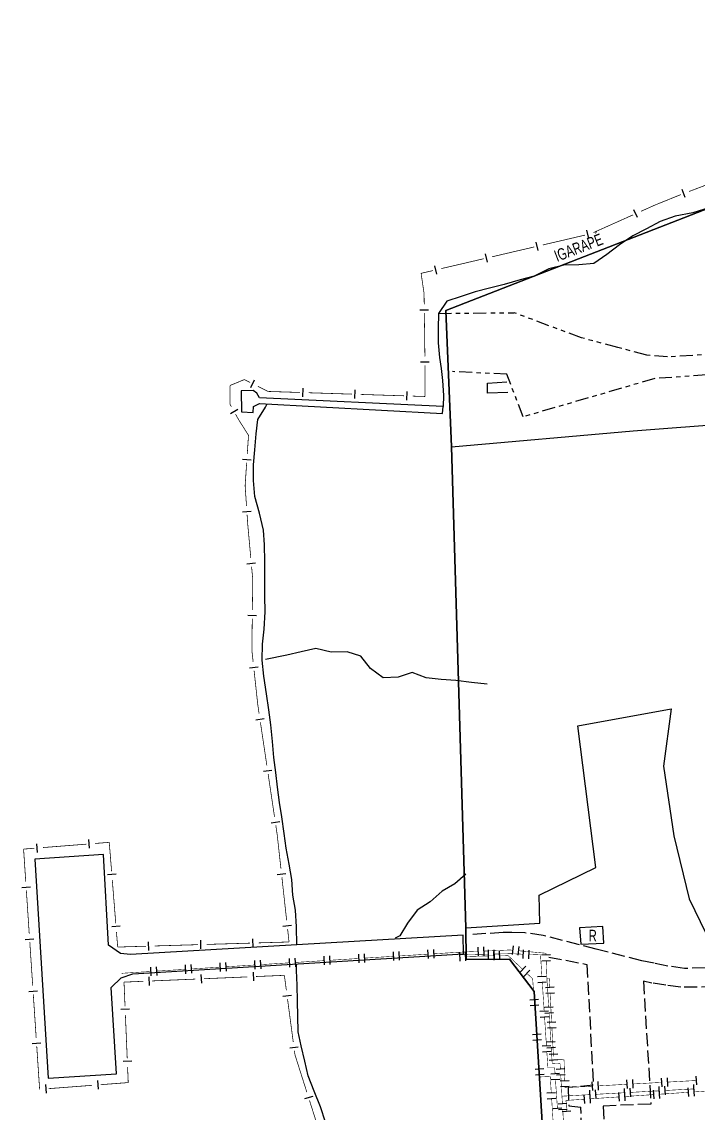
# Model space of a CAD drawing. Extents: x 200604 to 201918, y 4843538 to 4845237.
# Drawn here: x 200605.3 to 200839, y 4844834.3 to 4845211.2 of the extents above; entities that cross this region are included whole.
import ezdxf

# ---------------------------------------------------------------- set-up
doc = ezdxf.new("R2010")
doc.units = 0
doc.header["$LTSCALE"] = 1.5
doc.header["$MEASUREMENT"] = 0
for name, pattern in [('TRACO_11', [8, 3, -1, 3, -1]), ('TRACO_13', [8, 5, -1, 1, -1]), ('TRACO_25', [8, 3, -1, 1, -1, 1, -1])]:
    doc.linetypes.add(name, pattern=pattern)
for name, color, linetype in [('CD_MALHA_LOTES', 7, 'CONTINUOUS'), ('HD-ADUTORAS', 170, 'CONTINUOUS'), ('HD-CURSO-INTER', 170, 'CONTINUOUS'), ('HD-CURSO-PERENE', 170, 'CONTINUOUS'), ('HD-RESERV-ETA', 7, 'CONTINUOUS'), ('HD-TXT-ETA', 7, 'CONTINUOUS'), ('HD-TXT-PERENE', 170, 'CONTINUOUS'), ('LM-LIM-SETORES-BAIRROS', 250, 'CONTINUOUS'), ('RU-EMBARC-TRAPICHE', 7, 'CONTINUOUS'), ('RU-QUADRA', 210, 'CONTINUOUS'), ('SV-ESCADARIA-RAMPA', 7, 'CONTINUOUS'), ('SV-RUA-NAO-PAV', 7, 'CONTINUOUS'), ('SV-RUA-PAVIM', 7, 'CONTINUOUS')]:
    doc.layers.add(name, color=color, linetype=linetype)
doc.styles.add('ARIAL', font='ARIAL.SHX')

msp = doc.modelspace()

# ---------------------------------------------------------------- linework, layer by layer
at = {"layer": 'CD_MALHA_LOTES', "linetype": 'Continuous', "flags": 128}
for points in [[(200751.81, 4845111.42), (201008.02, 4845211.17)], [(200753.74, 4845064.33), (200751.81, 4845111.42)], [(200753.74, 4845064.33), (200816.57, 4845069.96), (200920.2, 4845077.86)], [(200758.69, 4844898.25), (200753.74, 4845064.33)], [(200797.41, 4844967.99), (200829.64, 4844973.89)], [(200829.64, 4844973.89), (200827.05, 4844954.1), (200830.65, 4844930.08), (200835.85, 4844908.33)], [(200803.6, 4844919.14), (200797.41, 4844967.99)], [(200784.1, 4844909.57), (200803.6, 4844919.14)], [(200784.25, 4844899.84), (200784.1, 4844909.57)], [(200835.85, 4844908.33), (200847.41, 4844884.55)], [(200758.69, 4844898.25), (200784.25, 4844899.84)], [(200758.88, 4844887.35), (200758.69, 4844898.25)], [(200773.76, 4844887.41), (200758.88, 4844887.35)], [(200782.34, 4844876.25), (200773.76, 4844887.41)], [(200800.14, 4844581.72), (200798.72, 4844602.1), (200796.1, 4844648.8), (200792.39, 4844709.92), (200785.75, 4844819.49), (200784.63, 4844838.76), (200782.34, 4844876.25)]]:
    msp.add_lwpolyline(points, dxfattribs=at)
at = {"layer": 'HD-ADUTORAS'}
for points in [[(200745.539962, 4844890.669744), (200745.727113, 4844887.675587)], [(200747.536067, 4844890.794511), (200747.723218, 4844887.800354)], [(200763.093408, 4844888.638311), (200762.960959, 4844891.635386)], [(200765.091458, 4844888.726611), (200764.959009, 4844891.723685)], [(200766.427469, 4844890.672812), (200766.488405, 4844887.673431)], [(200768.427056, 4844890.713436), (200768.487992, 4844887.714055)], [(200774.876716, 4844889.030708), (200775.147674, 4844892.018446)], [(200776.868541, 4844888.850069), (200777.1395, 4844891.837807)], [(200778.511117, 4844890.663619), (200778.395181, 4844887.66586)], [(200780.509623, 4844890.586328), (200780.393687, 4844887.588569)], [(200685.656828, 4844886.926726), (200685.843979, 4844883.932569)], [(200687.652932, 4844887.051493), (200687.840083, 4844884.057336)], [(200697.633455, 4844887.675329), (200697.820606, 4844884.681172)], [(200699.629559, 4844887.800096), (200699.81671, 4844884.80594)], [(200709.610082, 4844888.423933), (200709.797233, 4844885.429776)], [(200711.606186, 4844888.5487), (200711.793337, 4844885.554543)], [(200721.586709, 4844889.172536), (200721.773859, 4844886.17838)], [(200723.582813, 4844889.297304), (200723.769964, 4844886.303147)], [(200733.563336, 4844889.92114), (200733.750486, 4844886.926983)], [(200735.55944, 4844890.045907), (200735.746591, 4844887.051751)], [(200756.537725, 4844889.789404), (200756.622275, 4844886.790596)], [(200758.53693, 4844889.845771), (200758.621481, 4844886.846963)], [(200768.262428, 4844890.119977), (200768.346978, 4844887.121169)], [(200770.261633, 4844890.176344), (200770.346183, 4844887.177536)], [(200784.941724, 4844888.888222), (200787.939573, 4844889.001803)], [(200785.017444, 4844886.889656), (200788.015293, 4844887.003237)], [(200649.726947, 4844884.680915), (200649.914098, 4844881.686758)], [(200651.723051, 4844884.805682), (200651.910202, 4844881.811525)], [(200661.703574, 4844885.429518), (200661.890725, 4844882.435362)], [(200663.699678, 4844885.554286), (200663.886829, 4844882.560129)], [(200673.680201, 4844886.178122), (200673.867352, 4844883.183965)], [(200675.676305, 4844886.302889), (200675.863456, 4844883.308732)], [(200779.406081, 4844885.005833), (200777.345463, 4844882.8255)], [(200780.859636, 4844883.632087), (200778.799018, 4844881.451754)], [(200783.516701, 4844881.407353), (200786.510309, 4844881.603089)], [(200783.647192, 4844879.411614), (200786.640799, 4844879.60735)], [(200786.224162, 4844877.674794), (200789.21984, 4844877.835771)], [(200786.33148, 4844875.677675), (200789.327158, 4844875.838653)], [(200783.849194, 4844873.527645), (200780.857575, 4844873.30356)], [(200783.998584, 4844871.533232), (200781.006965, 4844871.309147)], [(200784.299644, 4844869.432922), (200787.293252, 4844869.628658)], [(200788.86708, 4844870.892231), (200785.872851, 4844870.706242)], [(200788.991073, 4844868.896078), (200785.996844, 4844868.710089)], [(200784.430135, 4844867.437183), (200787.423743, 4844867.632919)], [(200786.868073, 4844865.692082), (200789.863751, 4844865.85306)], [(200784.745533, 4844861.561168), (200781.753914, 4844861.337083)], [(200786.975391, 4844863.694963), (200789.971069, 4844863.855941)], [(200784.894923, 4844859.566755), (200781.903304, 4844859.34267)], [(200785.082588, 4844857.458491), (200788.076196, 4844857.654227)], [(200789.611039, 4844858.915315), (200786.61681, 4844858.729325)], [(200789.735032, 4844856.919162), (200786.740803, 4844856.733172)], [(200785.213079, 4844855.462752), (200788.206686, 4844855.658488)], [(200787.464843, 4844854.58663), (200790.46052, 4844854.747607)], [(200787.572161, 4844852.589511), (200790.567839, 4844852.750489)], [(200785.641872, 4844849.594691), (200782.650253, 4844849.370606)], [(200792.899016, 4844849.529465), (200789.904079, 4844849.355252)], [(200785.791262, 4844847.600278), (200782.799642, 4844847.376193)], [(200788.051493, 4844847.823981), (200791.044332, 4844848.03114)], [(200788.189598, 4844845.828755), (200791.182437, 4844846.035914)], [(200793.015158, 4844847.53284), (200790.02022, 4844847.358627)], [(200791.377976, 4844845.451667), (200794.376642, 4844845.541134)], [(200802.579958, 4844842.082448), (200802.41675, 4844845.078005)], [(200804.576996, 4844842.191254), (200804.413788, 4844845.186811)], [(200814.562187, 4844842.735283), (200814.398978, 4844845.73084)], [(200816.559225, 4844842.844088), (200816.396016, 4844845.839645)], [(200826.544416, 4844843.388117), (200826.381207, 4844846.383674)], [(200828.541454, 4844843.496923), (200828.378245, 4844846.49248)], [(200838.526645, 4844844.040952), (200838.363436, 4844847.036509)], [(200789.754627, 4844841.29846), (200786.760501, 4844841.110813)], [(200791.43762, 4844843.452557), (200794.436286, 4844843.542023)], [(200801.71934, 4844839.157936), (200801.553868, 4844842.153369)], [(200803.716295, 4844839.268251), (200803.550823, 4844842.263684)], [(200811.500025, 4844841.36361), (200811.699519, 4844838.370251)], [(200813.495598, 4844841.496606), (200813.695092, 4844838.503246)], [(200813.701072, 4844839.819824), (200813.5356, 4844842.815257)], [(200815.698027, 4844839.930139), (200815.532555, 4844842.925572)], [(200823.473464, 4844842.161585), (200823.672958, 4844839.168226)], [(200825.469037, 4844842.294581), (200825.668531, 4844839.301221)], [(200825.682804, 4844840.481712), (200825.517332, 4844843.477145)], [(200827.679759, 4844840.592027), (200827.514287, 4844843.58746)], [(200835.446903, 4844842.95956), (200835.646397, 4844839.966201)], [(200837.442476, 4844843.092556), (200837.64197, 4844840.099196)], [(200837.664536, 4844841.1436), (200837.499064, 4844844.139033)], [(200789.879724, 4844839.302376), (200786.885599, 4844839.114729)], [(200793.595866, 4844837.549715), (200790.600929, 4844837.375503)], [(200799.526587, 4844840.565635), (200799.72608, 4844837.572276)], [(200801.52216, 4844840.698631), (200801.721653, 4844837.705271)], [(200788.880125, 4844835.852625), (200791.872965, 4844836.059783)], [(200793.712008, 4844835.55309), (200790.717071, 4844835.378878)], [(200792.057981, 4844834.869211), (200795.05289, 4844835.043902)]]:
    msp.add_lwpolyline(points, dxfattribs=at)
at = {"layer": 'HD-ADUTORAS', "const_width": 0.18}
for points in [[(200773.96, 4844890.62), (200765.025234, 4844890.225148)], [(200774.016282, 4844890.614897), (200773.96, 4844890.62)], [(200775.012195, 4844890.524577), (200774.016282, 4844890.614897)], [(200786.42, 4844889.49), (200777.004021, 4844890.343938)], [(200699.723135, 4844886.303018), (200709.703657, 4844886.926854)], [(200711.699762, 4844887.051622), (200721.680284, 4844887.675458)], [(200723.676389, 4844887.800225), (200733.656911, 4844888.424062)], [(200735.653015, 4844888.548829), (200745.633538, 4844889.172665)], [(200747.629642, 4844889.297433), (200755.61406, 4844889.796502)], [(200755.61406, 4844889.796502), (200756.31, 4844889.84)], [(200757.033034, 4844889.871951), (200756.31, 4844889.84)], [(200756.31, 4844889.84), (200756.533556, 4844888.556623)], [(200756.46, 4844888.97), (200766.457937, 4844889.173121)], [(200763.027184, 4844890.136849), (200757.033034, 4844889.871951)], [(200758.308675, 4844888.338739), (200768.304703, 4844888.620573)], [(200768.457524, 4844889.213745), (200773.456493, 4844889.315306)], [(200770.303908, 4844888.67694), (200772.303114, 4844888.733306)], [(200772.303114, 4844888.733306), (200773.25, 4844888.76)], [(200773.25, 4844888.76), (200778.375772, 4844883.915666)], [(200773.456493, 4844889.315306), (200774.18, 4844889.33)], [(200774.18, 4844889.33), (200778.453149, 4844889.164739)], [(200780.451655, 4844889.087448), (200784.448667, 4844888.932867)], [(200784.448667, 4844888.932867), (200785.04, 4844888.91)], [(200784.556788, 4844888.490306), (200784.53, 4844888.9)], [(200785.013505, 4844881.505221), (200784.556788, 4844888.490306)], [(200786.440648, 4844888.945013), (200786.42, 4844889.49)], [(200786.75, 4844880.78), (200786.516369, 4844886.946447)], [(200639.84, 4844882.56), (200649.820522, 4844883.183836)], [(200651.816627, 4844883.308604), (200661.797149, 4844883.93244)], [(200663.793254, 4844884.057207), (200673.773776, 4844884.681044)], [(200675.769881, 4844884.805811), (200685.750403, 4844885.429647)], [(200687.746508, 4844885.554414), (200697.72703, 4844886.178251)], [(200779.829327, 4844882.541921), (200781.282883, 4844881.168175)], [(200781.282883, 4844881.168175), (200781.81, 4844880.67)], [(200781.81, 4844880.67), (200782.353385, 4844873.415603)], [(200785.796448, 4844869.53079), (200785.143995, 4844879.509482)], [(200787.56, 4844880.77), (200786.75, 4844880.78)], [(200786.75, 4844880.78), (200787.369966, 4844870.799236)], [(200787.561023, 4844880.75096), (200787.56, 4844880.77)], [(200787.722001, 4844877.755282), (200787.561023, 4844880.75096)], [(200788.365912, 4844865.772571), (200787.829319, 4844875.758164)], [(200782.502774, 4844871.42119), (200783.249723, 4844861.449125)], [(200787.493959, 4844868.803084), (200788.113924, 4844858.82232)], [(200786.579392, 4844857.556359), (200785.926939, 4844867.535051)], [(200789.009823, 4844853.789859), (200788.47323, 4844863.775452)], [(200783.399113, 4844859.454712), (200784.146062, 4844849.482648)], [(200788.237917, 4844856.826167), (200788.5479, 4844851.835785)], [(200787.08, 4844849.9), (200786.709883, 4844855.56062)], [(200792.66, 4844852.78), (200789.948113, 4844852.696904)], [(200792.668554, 4844852.493287), (200792.66, 4844852.78)], [(200792.877309, 4844845.496401), (200792.668554, 4844852.493287)], [(200787.407281, 4844849.902799), (200787.08, 4844849.9)], [(200789.41, 4844849.92), (200787.407281, 4844849.902799)], [(200788.5479, 4844851.835785), (200788.57, 4844851.48)], [(200788.57, 4844851.48), (200791.21096, 4844851.363485)], [(200789.47886, 4844848.925174), (200789.41, 4844849.92)], [(200789.547913, 4844847.927561), (200789.47886, 4844848.925174)], [(200791.21096, 4844851.363485), (200791.29, 4844851.36)], [(200791.29, 4844851.36), (200791.401547, 4844849.442359)], [(200784.295452, 4844847.488235), (200784.35, 4844846.76)], [(200784.35, 4844846.76), (200787.61681, 4844846.898036)], [(200787.61681, 4844846.898036), (200787.9, 4844846.91)], [(200787.9, 4844846.91), (200788.257564, 4844841.204637)], [(200790.376545, 4844835.956204), (200789.686018, 4844845.932335)], [(200791.517689, 4844847.445734), (200792.098398, 4844837.462609)], [(200838.44504, 4844845.53873), (200828.45985, 4844844.994701)], [(200792.95, 4844843.06), (200792.936953, 4844843.49729)], [(200793.511682, 4844843.090601), (200792.95, 4844843.06)], [(200802.498354, 4844843.580227), (200793.511682, 4844843.090601)], [(200813.618336, 4844841.317541), (200803.633559, 4844840.765967)], [(200814.480583, 4844844.233061), (200804.495392, 4844843.689032)], [(200825.600068, 4844841.979429), (200815.615291, 4844841.427855)], [(200826.462811, 4844844.885896), (200816.477621, 4844844.341867)], [(200825.568784, 4844840.797901), (200835.54665, 4844841.46288)], [(200837.5818, 4844842.641317), (200827.597023, 4844842.089743)], [(200837.542223, 4844841.595876), (200847.520089, 4844842.260855)], [(200788.382662, 4844839.208553), (200789.00815, 4844829.228134)], [(200792.650305, 4844840.159236), (200791.94, 4844840.12)], [(200801.636604, 4844840.655652), (200792.650305, 4844840.159236)], [(200793.34, 4844838.65), (200799.626333, 4844839.068955)], [(200793.380745, 4844837.951466), (200793.34, 4844838.65)], [(200793.555435, 4844834.956556), (200793.380745, 4844837.951466)], [(200801.621907, 4844839.201951), (200811.599772, 4844839.86693)], [(200813.595345, 4844839.999926), (200823.573211, 4844840.664905)], [(200792.214539, 4844835.465984), (200792.795248, 4844825.482859)]]:
    msp.add_lwpolyline(points, dxfattribs=at)
at = {"layer": 'HD-CURSO-INTER', "linetype": 'TRACO_13'}
for points in [[(200766.09, 4844982.41, 2.3), (200760.66, 4844982.96, 2.3), (200755.26, 4844983.72, 2.3), (200750.19, 4844984.08, 2.31), (200745.04, 4844984.64, 2.3), (200740.19, 4844986.49, 1.96), (200735.37, 4844984.78, 1.96), (200730.12, 4844984.63, 1.96), (200725.84, 4844987.85, 1.96), (200722.44, 4844992.04, 1.97), (200717.67, 4844993.58, 1.97), (200712.22, 4844993.42, 1.97), (200706.93, 4844994.7, 1.97), (200701.78, 4844993.55, 1.96), (200696.84, 4844992.39, 1.69), (200688.35, 4844990.74, 1.22)], [(200758.76, 4844916.79, 2.27), (200754.97, 4844913.44, 2.27), (200750.59, 4844910.97, 2.27), (200746.45, 4844907.2, 2.27), (200741.86, 4844904.33, 2.27), (200738.56, 4844899.88, 2.27), (200735.88, 4844895.51, 2.27), (200734.35, 4844894.68, 2.27)]]:
    msp.add_polyline3d(points, dxfattribs=at)
at = {"layer": 'HD-CURSO-PERENE', "linetype": 'Continuous'}
for points in [[(200842.74, 4845146.91, 2.36), (200837.18, 4845145.24, 2.36), (200831.07, 4845144.07, 2.36), (200825.88, 4845142.21, 2.36), (200821.18, 4845139.62, 2.36), (200816.43, 4845137.28, 2.36), (200811.82, 4845134.16, 2.36), (200807.45, 4845130.82, 2.36), (200803.01, 4845127.72, 2.36), (200797.81, 4845127.19, 2.36), (200792.56, 4845127.08, 2.36), (200787.45, 4845125.83, 2.36), (200782.36, 4845123.29, 2.36), (200777.51, 4845122.05, 2.36), (200771.96, 4845120.44, 2.36), (200766.9, 4845119.18, 2.36), (200761.99, 4845117.94, 2.36), (200757.07, 4845116.29, 2.36), (200752.15, 4845114.67, 2.36), (200749.31, 4845110.46, 2.36), (200749.18, 4845105.31, 2.36), (200749.21, 4845100.27, 2.36), (200749.67, 4845095.28, 2.36), (200750.26, 4845091.47, 2.36), (200750.67, 4845087.28, 2.36), (200750.97, 4845082.07, 2.36), (200750.88, 4845078.29, 2.36)], [(200700.3, 4844892.42, 1.22), (200700.26, 4844898.64, 1.22), (200699.86, 4844904.4, 1.22), (200698.94, 4844909.56, 1.22), (200698.56, 4844914.94, 1.22), (200697.71, 4844920.23, 1.22), (200696.62, 4844925.81, 1.22), (200696.01, 4844930.82, 1.22), (200695.13, 4844936.6, 1.22), (200694.39, 4844941.59, 1.22), (200693.71, 4844946.79, 1.22), (200693.04, 4844951.95, 1.22), (200692.41, 4844957.07, 1.22), (200691.96, 4844962.6, 1.22), (200691.31, 4844968.32, 1.22), (200690.65, 4844973.58, 1.22), (200689.84, 4844979.05, 1.22), (200688.93, 4844985.16, 1.22), (200688.35, 4844990.74, 1.22), (200688.43, 4844996.19, 1.22), (200689.05, 4845001.46, 1.22), (200689.44, 4845007.43, 1.22), (200689.28, 4845012.84, 1.22), (200689.28, 4845018.41, 1.22), (200689.26, 4845024.74, 1.22), (200689.12, 4845030.49, 1.22), (200688.8, 4845035.61, 1.22), (200687.47, 4845041.42, 1.22), (200685.85, 4845047.25, 1.22), (200685.35, 4845052.76, 1.22), (200685.41, 4845058.15, 1.22), (200685.8, 4845063.32, 1.22), (200686.29, 4845068.84, 1.22), (200686.89, 4845073.82, 1.22), (200689.45, 4845078.12, 1.22), (200690.08, 4845079.28, 1.22)], [(200710.21, 4844831.1, 1.23), (200708.49, 4844836.45, 1.23), (200706.33, 4844841.83, 1.23), (200704.26, 4844847.19, 1.23), (200703.09, 4844852.16, 1.23), (200701.85, 4844857.5, 1.22), (200700.83, 4844862.4, 1.22), (200700.65, 4844867.78, 1.22), (200700.51, 4844872.9, 1.22), (200700.4, 4844878.44, 1.22), (200700.27, 4844883.56, 1.22), (200700.23, 4844885.76, 1.22)]]:
    msp.add_polyline3d(points, dxfattribs=at)
at = {"layer": 'HD-RESERV-ETA', "linetype": 'Continuous'}
msp.add_polyline3d([(200798.42, 4844892.62, 4.91), (200806.38, 4844892.93, 4.91), (200806.03, 4844898.69, 5.12), (200797.95, 4844898.27, 5.12)], close=True, dxfattribs=at)
at = {"layer": 'LM-LIM-SETORES-BAIRROS', "const_width": 0.25}
for points in [[(200835.880883, 4845152.577672), (200844.291482, 4845155.781082)], [(200824.08, 4845147.89), (200831.215456, 4845150.77986)], [(200831.215456, 4845150.77986), (200832.08, 4845151.13)], [(200832.08, 4845151.13), (200833.07735, 4845151.509869)], [(200819.240427, 4845145.725502), (200823.80472, 4845147.766882)], [(200823.80472, 4845147.766882), (200824.08, 4845147.89)], [(200802.808972, 4845138.376538), (200816.501852, 4845144.500675)], [(200785.339283, 4845134.111576), (200799.948022, 4845137.515216)], [(200767.808797, 4845130.027209), (200782.417536, 4845133.430849)], [(200750.278311, 4845125.942842), (200764.88705, 4845129.346481)], [(200743.27, 4845124.31), (200747.356563, 4845125.262114)], [(200743.387699, 4845123.514674), (200743.27, 4845124.31)], [(200744.3, 4845117.35), (200743.387699, 4845123.514674)], [(200744.310185, 4845116.581881), (200744.3, 4845117.35)], [(200744.349962, 4845113.582145), (200744.310185, 4845116.581881)], [(200744.588625, 4845095.583727), (200744.389739, 4845110.582409)], [(200744.59, 4845081.77), (200744.59, 4845092.583737)], [(200677.22, 4845085.56), (200681.458763, 4845087.311908)], [(200681.458763, 4845087.311908), (200682.18, 4845087.61)], [(200682.18, 4845087.61), (200684.164287, 4845086.615425)], [(200677.22, 4845085.146534), (200677.22, 4845085.56)], [(200677.22, 4845079.15), (200677.22, 4845085.146534)], [(200686.846253, 4845085.271155), (200689.528218, 4845083.926886)], [(200689.528218, 4845083.926886), (200690.34, 4845083.52)], [(200690.34, 4845083.52), (200701.426188, 4845083.16238)], [(200704.424629, 4845083.065656), (200719.41683, 4845082.582036)], [(200722.415271, 4845082.485312), (200737.407472, 4845082.001692)], [(200677.221685, 4845079.146971), (200677.22, 4845079.15)], [(200677.707752, 4845078.273049), (200677.221685, 4845079.146971)], [(200740.405913, 4845081.904968), (200744.403833, 4845081.776002)], [(200744.403833, 4845081.776002), (200744.59, 4845081.77)], [(200680.14, 4845073.9), (200679.165952, 4845075.651285)], [(200680.672005, 4845073.057913), (200680.14, 4845073.9)], [(200683.64, 4845068.36), (200680.672005, 4845073.057913)], [(200683.206743, 4845061.931505), (200683.610206, 4845067.917925)], [(200683.610206, 4845067.917925), (200683.64, 4845068.36)], [(200682.47, 4845051), (200683.005012, 4845058.938296)], [(200682.472924, 4845050.956402), (200682.47, 4845051)], [(200682.941384, 4845043.972095), (200682.472924, 4845050.956402)], [(200683.35, 4845037.88), (200683.142152, 4845040.97882)], [(200683.430959, 4845036.989455), (200683.35, 4845037.88)], [(200684.426852, 4845026.03463), (200683.430959, 4845036.989455)], [(200685.1, 4845018.63), (200684.698459, 4845023.046951)], [(200685.093081, 4845018.065207), (200685.1, 4845018.63)], [(200684.970592, 4845008.065957), (200685.093081, 4845018.065207)], [(200684.8, 4844994.14), (200684.933845, 4845005.066183)], [(200684.807871, 4844994.067428), (200684.8, 4844994.14)], [(200685.239154, 4844990.090746), (200684.807871, 4844994.067428)], [(200686.84, 4844975.33), (200685.562616, 4844987.108235)], [(200686.862559, 4844975.178977), (200686.84, 4844975.33)], [(200687.305772, 4844972.211897), (200686.862559, 4844975.178977)], [(200689.965047, 4844954.409418), (200687.748984, 4844969.244817)], [(200692.624322, 4844936.606939), (200690.408259, 4844951.442338)], [(200693.55, 4844930.41), (200693.067534, 4844933.639859)], [(200693.630615, 4844929.680133), (200693.55, 4844930.41)], [(200694.838232, 4844918.746622), (200693.630615, 4844929.680133)], [(200605.92, 4844925.46), (200609.633716, 4844925.75233)], [(200605.938308, 4844925.185814), (200605.92, 4844925.46)], [(200606.671158, 4844914.210254), (200605.938308, 4844925.185814)], [(200612.624465, 4844925.98775), (200627.578208, 4844927.164853)], [(200630.568956, 4844927.400274), (200634.556621, 4844927.714168)], [(200634.556621, 4844927.714168), (200635.52, 4844927.79)], [(200635.52, 4844927.79), (200636.324862, 4844917.788693)], [(200636.565511, 4844914.79836), (200637.768756, 4844899.846698)], [(200696.814332, 4844900.855423), (200695.167582, 4844915.764756)], [(200607.870368, 4844896.250246), (200606.871026, 4844911.216919)], [(200697.64, 4844893.38), (200697.143682, 4844897.873556)], [(200638.009405, 4844896.856365), (200638.410486, 4844891.872478)], [(200609.069578, 4844878.290237), (200608.070236, 4844893.256911)], [(200638.410486, 4844891.872478), (200638.43, 4844891.63)], [(200638.43, 4844891.63), (200648.182479, 4844891.918243)], [(200651.18117, 4844892.006872), (200666.174622, 4844892.450017)], [(200669.173313, 4844892.538646), (200684.166766, 4844892.98179)], [(200687.165456, 4844893.070419), (200697.161091, 4844893.365849)], [(200697.161091, 4844893.365849), (200697.64, 4844893.38)], [(200641.300217, 4844879.548724), (200640.62, 4844879.52)], [(200640.62, 4844879.52), (200640.969719, 4844871.208177)], [(200647.294874, 4844879.801882), (200641.300217, 4844879.548724)], [(200665.278844, 4844880.561358), (200650.292202, 4844879.928461)], [(200683.262815, 4844881.320833), (200668.276173, 4844880.687937)], [(200696.03, 4844881.86), (200686.260143, 4844881.447412)], [(200696.059219, 4844881.640501), (200696.03, 4844881.86)], [(200696.718972, 4844876.684219), (200696.059219, 4844881.640501)], [(200610.268788, 4844860.330229), (200609.269446, 4844875.296903)], [(200699.094082, 4844858.841606), (200697.114823, 4844873.710451)], [(200641.095833, 4844868.210829), (200641.726399, 4844853.224089)], [(200611.46, 4844842.49), (200610.468656, 4844857.336894)], [(200699.68, 4844854.44), (200699.489934, 4844855.867837)], [(200699.849577, 4844853.906746), (200699.68, 4844854.44)], [(200703.789232, 4844841.518077), (200699.849577, 4844853.906746)], [(200641.852512, 4844850.226741), (200642.0627, 4844845.23116)], [(200642.0627, 4844845.23116), (200642.08, 4844844.82)], [(200611.5797, 4844842.499107), (200611.46, 4844842.49)], [(200629.527812, 4844843.864853), (200614.571052, 4844842.726731)], [(200642.08, 4844844.82), (200632.519164, 4844844.092477)], [(200707.84, 4844828.78), (200704.698383, 4844838.659153)]]:
    msp.add_lwpolyline(points, dxfattribs=at)
at = {"layer": 'LM-LIM-SETORES-BAIRROS'}
for points in [[(200834.545763, 4845150.464037), (200833.47796, 4845153.267569)], [(200818.027124, 4845143.539663), (200816.802296, 4845146.278239)], [(200801.262302, 4845136.281251), (200800.581574, 4845139.202999)], [(200783.731815, 4845132.196884), (200783.051088, 4845135.118632)], [(200766.201329, 4845128.112517), (200765.520601, 4845131.034265)], [(200748.670843, 4845124.02815), (200747.990115, 4845126.949897)], [(200745.876349, 4845111.602209), (200742.876612, 4845111.562432)], [(200746.09, 4845093.583737), (200743.09, 4845093.583737)], [(200684.386141, 4845084.826352), (200685.73041, 4845087.508318)], [(200702.377307, 4845081.630919), (200702.474031, 4845084.629359)], [(200720.367949, 4845081.050575), (200720.464673, 4845084.049015)], [(200738.358591, 4845080.47023), (200738.455315, 4845083.468671)], [(200679.990768, 4845077.254306), (200677.369003, 4845075.796106)], [(200684.56886, 4845059.835166), (200681.575651, 4845060.036898)], [(200684.571867, 4845042.076963), (200681.578592, 4845041.876194)], [(200686.101763, 4845024.178647), (200683.114083, 4845023.90704)], [(200686.445981, 4845006.047734), (200683.446206, 4845006.084481)], [(200686.94605, 4844988.264137), (200683.963539, 4844987.940675)], [(200689.084787, 4844970.45545), (200686.117707, 4844970.012237)], [(200691.744062, 4844952.652971), (200688.776982, 4844952.209758)], [(200694.403337, 4844934.850492), (200691.436257, 4844934.407279)], [(200628.692834, 4844925.747952), (200628.457414, 4844928.738701)], [(200610.748343, 4844924.335429), (200610.512922, 4844927.326178)], [(200634.909912, 4844916.671591), (200637.900244, 4844916.91224)], [(200696.548732, 4844916.923386), (200693.566865, 4844916.594036)], [(200608.301071, 4844912.314632), (200605.307736, 4844912.114763)], [(200636.353806, 4844898.729596), (200639.344138, 4844898.970245)], [(200698.524832, 4844899.032187), (200695.542966, 4844898.702836)], [(200609.500281, 4844894.354623), (200606.506946, 4844894.154755)], [(200685.210644, 4844891.511988), (200685.122015, 4844894.510678)], [(200649.226357, 4844890.448441), (200649.137728, 4844893.447131)], [(200667.2185, 4844890.980214), (200667.129872, 4844893.978905)], [(200685.197744, 4844882.903883), (200685.324323, 4844879.906555)], [(200649.229803, 4844881.384933), (200649.356382, 4844878.387604)], [(200667.213774, 4844882.144408), (200667.340353, 4844879.14708)], [(200610.699491, 4844876.394615), (200607.706156, 4844876.194747)], [(200698.469757, 4844874.899633), (200695.495988, 4844874.503781)], [(200639.513083, 4844870.146004), (200642.510431, 4844870.272118)], [(200611.898701, 4844858.434607), (200608.905366, 4844858.234739)], [(200700.844868, 4844857.05702), (200697.871099, 4844856.661168)], [(200640.269762, 4844852.161916), (200643.26711, 4844852.288029)], [(200631.408235, 4844845.512278), (200631.635859, 4844842.520926)], [(200613.460122, 4844844.146533), (200613.687747, 4844841.155181)], [(200705.824795, 4844840.066703), (200702.965871, 4844839.157552)]]:
    msp.add_lwpolyline(points, dxfattribs=at)
at = {"layer": 'RU-EMBARC-TRAPICHE', "linetype": 'Continuous'}
for points in [[(200750.88, 4845078.29, 4.18), (200687.38, 4845081.36, 4.28), (200686.57, 4845082.93, 4.28), (200685.23, 4845083.84, 4.28), (200681.05, 4845083.71, 4.28), (200681.18, 4845076.49, 4.28), (200685.24, 4845076.24, 4.28), (200685.39, 4845078.33, 4.28), (200687.44, 4845079.41, 4.28), (200750.67, 4845075.86, 4.28)], [(200757.83, 4844895.76, 4.81), (200642.87, 4844889.09, 5.11), (200639.36, 4844889.36, 5.24), (200635.23, 4844892.24, 5.35), (200633.5, 4844923.6, 5.35), (200609.79, 4844922.01, 5.33), (200614.41, 4844846.34, 5.27), (200638.07, 4844847.81, 5.26), (200636.2, 4844877.61, 5.27), (200639.65, 4844880.97, 5.27), (200643.63, 4844882.35, 5.27), (200757.97, 4844889.25, 4.45)]]:
    msp.add_polyline3d(points, close=True, dxfattribs=at)
at = {"layer": 'RU-QUADRA', "linetype": 'Continuous'}
msp.add_lwpolyline([(200876.46, 4844808.96), (200857.14, 4844865.56), (200852.22, 4844876.04), (200847.41, 4844884.55), (200853.9, 4844888.06), (200850.96, 4844929.49), (200856.66, 4844973.22), (200861.89, 4844985.01), (200872.18, 4845004.28), (200877.69, 4845013.37), (200898.63, 4845044.91), (200920.2, 4845077.86), (200926.89, 4845087.89), (200931.92, 4845095.46), (200972.21, 4845157.23), (201008.02, 4845211.17), (200751.81, 4845111.42), (200753.74, 4845064.33), (200758.69, 4844898.25), (200758.88, 4844887.35), (200773.76, 4844887.41), (200782.34, 4844876.25), (200784.63, 4844838.76), (200785.75, 4844819.49)], dxfattribs=at)
at = {"layer": 'SV-ESCADARIA-RAMPA', "linetype": 'Continuous'}
msp.add_polyline3d([(200773.2, 4845083.13, 4.3), (200766.27, 4845082.96, 5.08), (200766.23, 4845086.37, 5.09), (200772.91, 4845086.79, 4.09)], dxfattribs=at)
at = {"layer": 'SV-RUA-NAO-PAV', "linetype": 'TRACO_25'}
for points in [[(200749.31, 4845110.46, 2.59), (200775.4, 4845110.7, 2.59)], [(200938.33, 4845096.05, 3.98), (200931.92, 4845095.46, 3.98), (200931.21, 4845095.39, 3.98), (200923.61, 4845096.35, 3.79), (200916.85, 4845095.93, 3.8), (200902.34, 4845097.3, 3.52), (200888.94, 4845098.55, 3.26), (200861.11, 4845097.46, 2.86), (200828.39, 4845095.43, 2.92), (200821.28, 4845096.05, 2.92), (200811.29, 4845098.67, 2.94), (200798.7, 4845102.04, 2.94), (200775.4, 4845110.7, 2.82)], [(200931.11, 4845085.09, 4.27), (200926.89, 4845087.89, 4.27), (200924.5, 4845089.49, 4.27), (200920.69, 4845090.55, 4.27), (200915.52, 4845091.22, 4.27), (200896.27, 4845091.58, 4.21), (200888.69, 4845091.26, 4.21), (200882.1, 4845091.12, 4.22), (200853.9, 4845090.12, 4.22), (200824.02, 4845087.95, 4.22), (200778.52, 4845074.75, 4.44), (200772.93, 4845089.45, 4.03), (200754.08, 4845090.36, 3.86)]]:
    msp.add_polyline3d(points, dxfattribs=at)
at = {"layer": 'SV-RUA-PAVIM', "linetype": 'TRACO_11'}
for points in [[(200855.35, 4844888.82, 5.48), (200847.41, 4844884.55, 4.76), (200834.3, 4844884.25, 4.77), (200828.49, 4844885.05, 4.77), (200823.85, 4844886.05, 4.87), (200819.49, 4844886.91, 4.92), (200803.79, 4844890.86, 4.93), (200785.5, 4844895.61, 4.84), (200779.11, 4844896.53, 4.84), (200774.51, 4844896.65, 4.84), (200771.6, 4844896.68, 4.85), (200760.01, 4844895.85, 4.91)], [(200787.36, 4844888.19, 4.72), (200800.59, 4844885.65, 4.73), (200802.77, 4844843.93, 4.73), (200794.08, 4844843.08, 4.73), (200794.28, 4844836.77, 4.73), (200798.44, 4844836.3, 4.74)], [(200858.08, 4844877.52, 5.45), (200850.65, 4844877.89, 4.62), (200832.98, 4844877.74, 4.87), (200827.87, 4844878.44, 4.87), (200822.95, 4844879.2, 4.87), (200820.08, 4844879.82, 4.87), (200822.68, 4844837.41, 4.85), (200806.17, 4844836.71, 4.86), (200809.17, 4844776.92, 5.09), (200809.85, 4844775.89, 5.1), (200810.9, 4844775.48, 5.11), (200829.09, 4844776.22, 5.11), (200829.22, 4844771.22, 5.11), (200812.48, 4844770.19, 5.12), (200810.57, 4844768.93, 5.12), (200809.32, 4844767.05, 5.18), (200811.74, 4844719.88, 5.17), (200814.06, 4844672.72, 5.17), (200818.37, 4844588.64, 5.34), (200811.38, 4844590.91, 5.15), (200807.94, 4844648.18, 5.15), (200803.53, 4844741.74, 5.24), (200800.68, 4844792.23, 5.15), (200798.44, 4844836.3, 5.01)]]:
    msp.add_polyline3d(points, dxfattribs=at)

# ---------------------------------------------------------------- texts
at = {"layer": 'HD-TXT-ETA', "style": 'ARIAL', "width": 0.7}
msp.add_text('R', height=4, dxfattribs=at).set_placement((200801.16, 4844893.58, 5.11))
at = {"layer": 'HD-TXT-PERENE', "style": 'ARIAL', "width": 0.7}
msp.add_text('IGARAPÉ', height=4, rotation=21, dxfattribs=at).set_placement((200790.261088, 4845128.22182))

doc.saveas('drawing.dxf')
